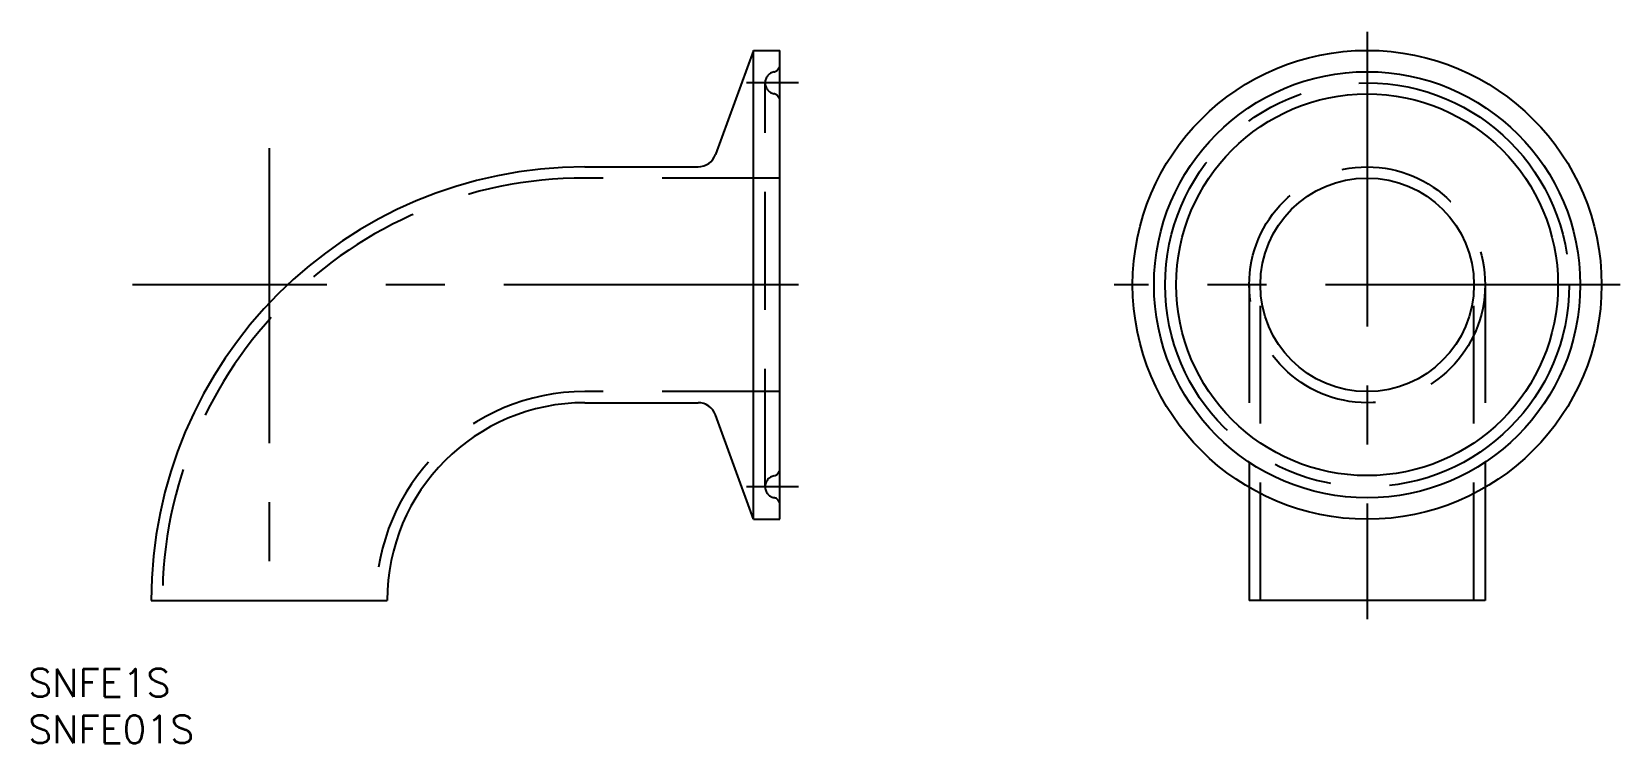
# Model space of a CAD drawing. Extents: x -26 to 145, y -15 to 61.
import ezdxf

# ---------------------------------------------------------------- set-up
doc = ezdxf.new("R2010")
doc.units = 0
doc.linetypes.add('CENTER', pattern=[50.8, 31.75, -6.35, 6.35, -6.35])
doc.linetypes.add('DASHED', pattern=[19.05, 12.7, -6.35])
doc.layers.get('0').update_dxf_attribs({"linetype": 'CONTINUOUS'})
doc.layers.add('CENTER', color=1, linetype='CENTER')
doc.styles.get("Standard").update_dxf_attribs({"font": 'txt.shx', "height": 3, "bigfont": 'bigfont.shx'})

msp = doc.modelspace()

# ---------------------------------------------------------------- linework, layer by layer
at = {"color": 7, "linetype": 'CONTINUOUS'}
for p, q in [((52.15, 59.25), (48.06, 48.02)), ((52.15, 8.75), (52.15, 59.25)), ((52.15, 59.25), (55, 59.25)), ((55, 8.75), (55, 59.25)), ((34, 46.7), (46.18, 46.7)), ((34, 21.3), (46.18, 21.3)), ((52.15, 8.75), (48.06, 19.98)), ((105.53, 12.18), (105.53, 0)), ((130.93, 12.18), (130.93, 0)), ((52.15, 8.75), (55, 8.75)), ((-12.7, 0), (12.7, 0)), ((130.93, 0), (105.53, 0))]:
    msp.add_line(p, q, dxfattribs=at)
at = {"color": 3, "linetype": 'DASHED'}
for p, q in [((53.4, 12.25), (53.4, 55.75)), ((55, 45.5), (34, 45.5)), ((105.53, 34), (105.53, 12.18)), ((106.73, 0), (106.73, 34)), ((129.73, 0), (129.73, 34)), ((130.93, 34), (130.93, 12.18)), ((55, 22.5), (34, 22.5))]:
    msp.add_line(p, q, dxfattribs=at)
at = {"color": 7, "linetype": 'CONTINUOUS'}
for radius in [25.25, 22.95, 20.55, 11.5]:
    msp.add_circle((118.23, 34), radius, dxfattribs=at)
at = {"color": 3, "linetype": 'DASHED'}
msp.add_circle((118.23, 34), 12.7, dxfattribs=at)
for centre, radius, start, end in [((54.6, 55.75), 1.2, 101.537, 258.463), ((54.2, 57.71), 0.8, 281.537, 0), ((54.2, 53.79), 0.8, 0, 78.463), ((34, 0), 45.5, 90, 180), ((34, 0), 22.5, 90, 180), ((54.2, 14.21), 0.8, 281.537, 0), ((54.6, 12.25), 1.2, 101.537, 258.463), ((54.2, 10.29), 0.8, 0, 78.463)]:
    msp.add_arc(centre, radius, start, end, dxfattribs=at)
at = {"color": 7, "linetype": 'CONTINUOUS'}
for centre, radius, start, end in [((46.18, 48.7), 2, 270, 340), ((34, 0), 46.7, 90, 180), ((34, 0), 21.3, 90, 180), ((46.18, 19.3), 2, 20, 90)]:
    msp.add_arc(centre, radius, start, end, dxfattribs=at)
at = {"layer": 'CENTER', "color": 1, "linetype": 'CENTER'}
for p, q in [((118.23, 61.25), (118.23, -2)), ((57, 55.75), (51.4, 55.75)), ((0, 48.7), (0, -2)), ((57, 34), (-14.7, 34)), ((145.48, 34), (90.98, 34)), ((57, 12.25), (51.4, 12.25))]:
    msp.add_line(p, q, dxfattribs=at)
msp.add_circle((118.23, 34), 21.75, dxfattribs=at)

# ---------------------------------------------------------------- texts
at = {"color": 7, "linetype": 'CONTINUOUS'}
for s, p in [('SNFE1S', (-25.95, -10.37)), ('SNFE01S', (-25.95, -15.37))]:
    msp.add_text(s, height=3, dxfattribs=at).set_placement(p)

doc.saveas('drawing.dxf')
